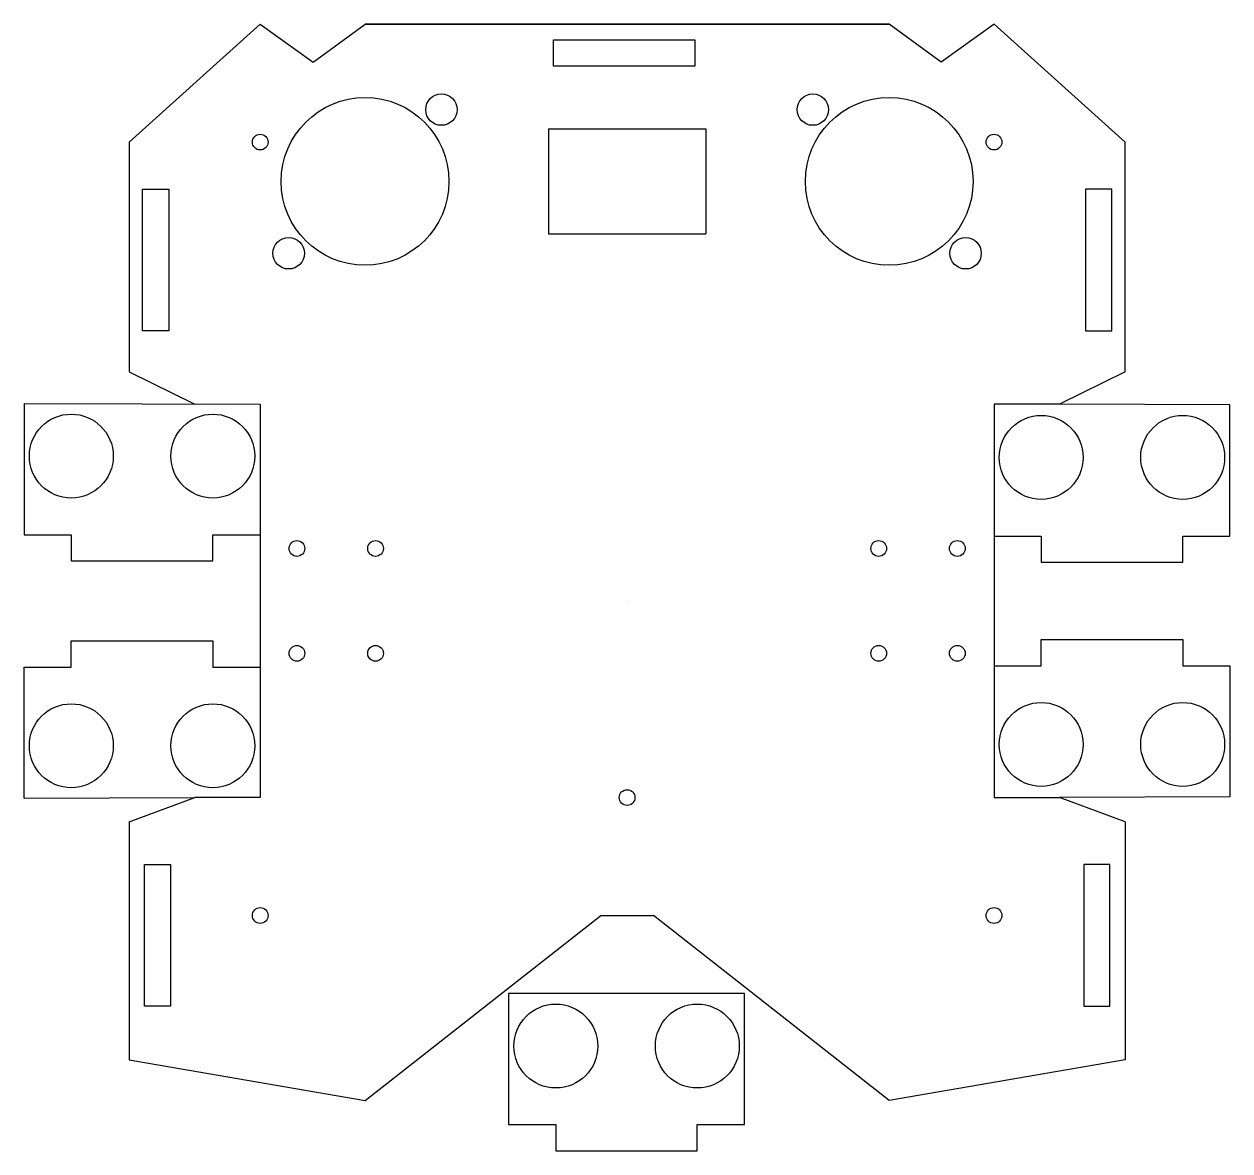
# Model space of a CAD drawing. Header units: millimetres. Extents: x -20 to 210, y -45 to 170.
import ezdxf

# ---------------------------------------------------------------- set-up
doc = ezdxf.new("R2010")
doc.units = ezdxf.units.MM
doc.header["$MEASUREMENT"] = 0

msp = doc.modelspace()

# ---------------------------------------------------------------- linework, layer by layer
for p, q in [((0, 147.5), (25, 170)), ((25, 170), (35.11, 162.73)), ((35.11, 162.73), (45, 170)), ((45, 170), (145, 170)), ((154.89, 162.73), (145, 170)), ((165, 170), (154.89, 162.73)), ((190, 147.5), (165, 170)), ((80, 150), (110, 150)), ((80, 150), (80, 130)), ((110, 150), (110, 130)), ((80, 130), (110, 130)), ((0, 103.7), (12.5, 97.5)), ((190, 103.7), (177.5, 97.5)), ((-20.05, 97.62), (-20.05, 72.63)), ((-20.05, 97.62), (25, 97.5)), ((25, 97.5), (25, 22.5)), ((177.5, 97.5), (165, 97.5)), ((165, 97.5), (165, 22.5)), ((210, 97.37), (177.5, 97.5)), ((210, 72.37), (210, 97.37)), ((-20.05, 72.63), (-11.05, 72.63)), ((-11.05, 72.63), (-11.05, 67.62)), ((15.95, 67.62), (15.95, 72.63)), ((15.95, 72.63), (24.95, 72.63)), ((165, 72.37), (174, 72.37)), ((174, 72.37), (174, 67.37)), ((201, 67.37), (201, 72.37)), ((201, 72.37), (210, 72.37)), ((-11.05, 67.62), (15.95, 67.62)), ((174, 67.37), (201, 67.37)), ((95, 60), (95, 60)), ((-11.05, 47.37), (-11.05, 52.38)), ((-11.05, 52.38), (15.95, 52.38)), ((15.95, 52.38), (15.95, 47.37)), ((174, 47.63), (174, 52.63)), ((174, 52.63), (201, 52.63)), ((201, 52.63), (201, 47.63)), ((-20.05, 47.37), (-11.05, 47.37)), ((-20.05, 22.38), (-20.05, 47.37)), ((15.95, 47.37), (24.95, 47.37)), ((165, 47.63), (174, 47.63)), ((201, 47.63), (210, 47.63)), ((210, 47.63), (210, 22.63)), ((-20.05, 22.38), (12.5, 22.5)), ((0, 17.87), (12.5, 22.5)), ((25, 22.5), (12.5, 22.5)), ((165, 22.5), (177.5, 22.5)), ((210, 22.63), (177.5, 22.5)), ((190, 17.87), (177.5, 22.5)), ((0, 17.87), (0, 0)), ((190, 17.87), (190, 0)), ((0, 0), (0, -27.5)), ((45, -35.3), (90, 0)), ((90, 0), (100, 0)), ((145, -35.3), (100, 0)), ((190, 0), (190, -27.5)), ((117.39, -14.89), (72.39, -14.89)), ((72.39, -14.89), (72.39, -39.88)), ((117.39, -39.88), (117.39, -14.89)), ((0, -27.5), (45, -35.3)), ((190, -27.5), (145, -35.3)), ((72.39, -39.88), (81.39, -39.88)), ((81.39, -39.88), (81.39, -44.89)), ((108.39, -44.89), (108.39, -39.88)), ((108.39, -39.88), (117.39, -39.88)), ((81.39, -44.89), (108.39, -44.89))]:
    msp.add_line(p, q)
for points in [[(145, 170), (45, 170)], [(0, 147.5), (0, 103.7)], [(190, 103.7), (190, 147.5)]]:
    msp.add_lwpolyline(points)
for points in [[(80.92, 162), (80.92, 167), (107.92, 167.01), (107.92, 162.01)], [(2.53, 138.53), (7.53, 138.53), (7.53, 111.53), (2.53, 111.53)], [(187.47, 138.53), (182.47, 138.53), (182.47, 111.53), (187.47, 111.53)], [(2.89, 9.7), (7.89, 9.7), (7.89, -17.3), (2.89, -17.3)], [(187.11, 9.7), (182.11, 9.7), (182.11, -17.3), (187.11, -17.3)]]:
    msp.add_lwpolyline(points, close=True)
for centre, radius in [((59.57, 153.7), 3), ((130.43, 153.7), 3), ((45, 140), 16), ((145, 140), 16), ((25, 147.5), 1.5), ((165, 147.5), 1.5), ((30.43, 126.3), 3), ((159.57, 126.3), 3), ((-11.05, 87.62), 8), ((15.95, 87.62), 8), ((174, 87.37), 8), ((201, 87.37), 8), ((32, 70), 1.5), ((47, 70), 1.5), ((143, 70), 1.5), ((158, 70), 1.5), ((32, 50), 1.5), ((47, 50), 1.5), ((143, 50), 1.5), ((158, 50), 1.5), ((-11.05, 32.38), 8), ((15.95, 32.38), 8), ((174, 32.63), 8), ((201, 32.63), 8), ((95, 22.5), 1.5), ((25, 0), 1.5), ((165, 0), 1.5), ((81.39, -24.89), 8), ((108.39, -24.89), 8)]:
    msp.add_circle(centre, radius)

doc.saveas('drawing.dxf')
